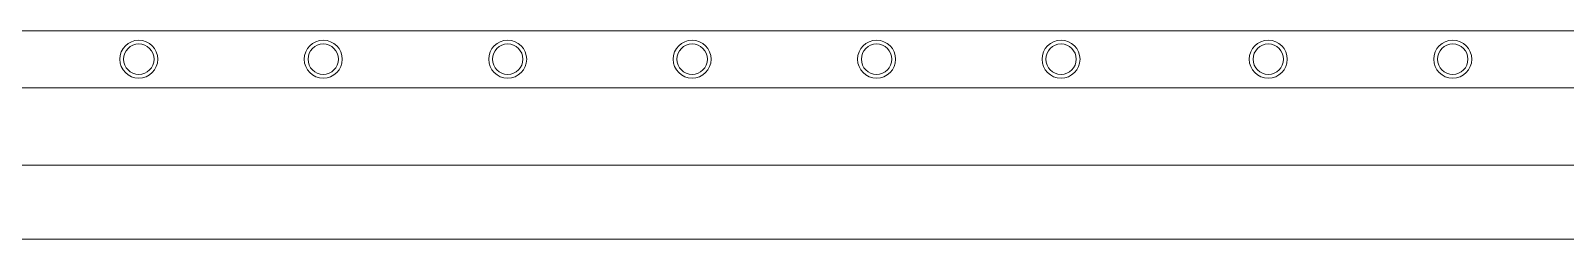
# Model space of a CAD drawing. Header units: millimetres. Extents: x 32626 to 72822, y 60047 to 123188.
# Drawn here: x 39104 to 40073, y 62700 to 62832 of the extents above; entities that cross this region are included whole.
import ezdxf

# ---------------------------------------------------------------- set-up
doc = ezdxf.new("R2010")
doc.units = ezdxf.units.MM
doc.header["$LTSCALE"] = 10
doc.layers.add('1轮廓实线层', color=7, linetype='Continuous', lineweight=18)

msp = doc.modelspace()

# ---------------------------------------------------------------- linework, layer by layer
at = {"layer": '1轮廓实线层'}
for p, q in [((38933.85, 62832.09), (40589.85, 62832.09)), ((38969.85, 62796.09), (40553.85, 62796.09)), ((39028.39, 62747.21), (40495.31, 62747.21)), ((39075.21, 62700.42), (40448.49, 62700.42))]:
    msp.add_line(p, q, dxfattribs=at)
for centre, radius in [((39172.65, 62814.09), 12), ((39289.05, 62814.09), 12), ((39405.45, 62814.09), 12), ((39521.85, 62814.09), 12), ((39638.25, 62814.09), 12), ((39754.65, 62814.09), 12), ((39885.45, 62814.09), 12), ((40001.85, 62814.09), 12), ((39172.65, 62814.09), 9.6), ((39289.05, 62814.09), 9.6), ((39405.45, 62814.09), 9.6), ((39521.85, 62814.09), 9.6), ((39638.25, 62814.09), 9.6), ((39754.65, 62814.09), 9.6), ((39885.45, 62814.09), 9.6), ((40001.85, 62814.09), 9.6)]:
    msp.add_circle(centre, radius, dxfattribs=at)

doc.saveas('drawing.dxf')
